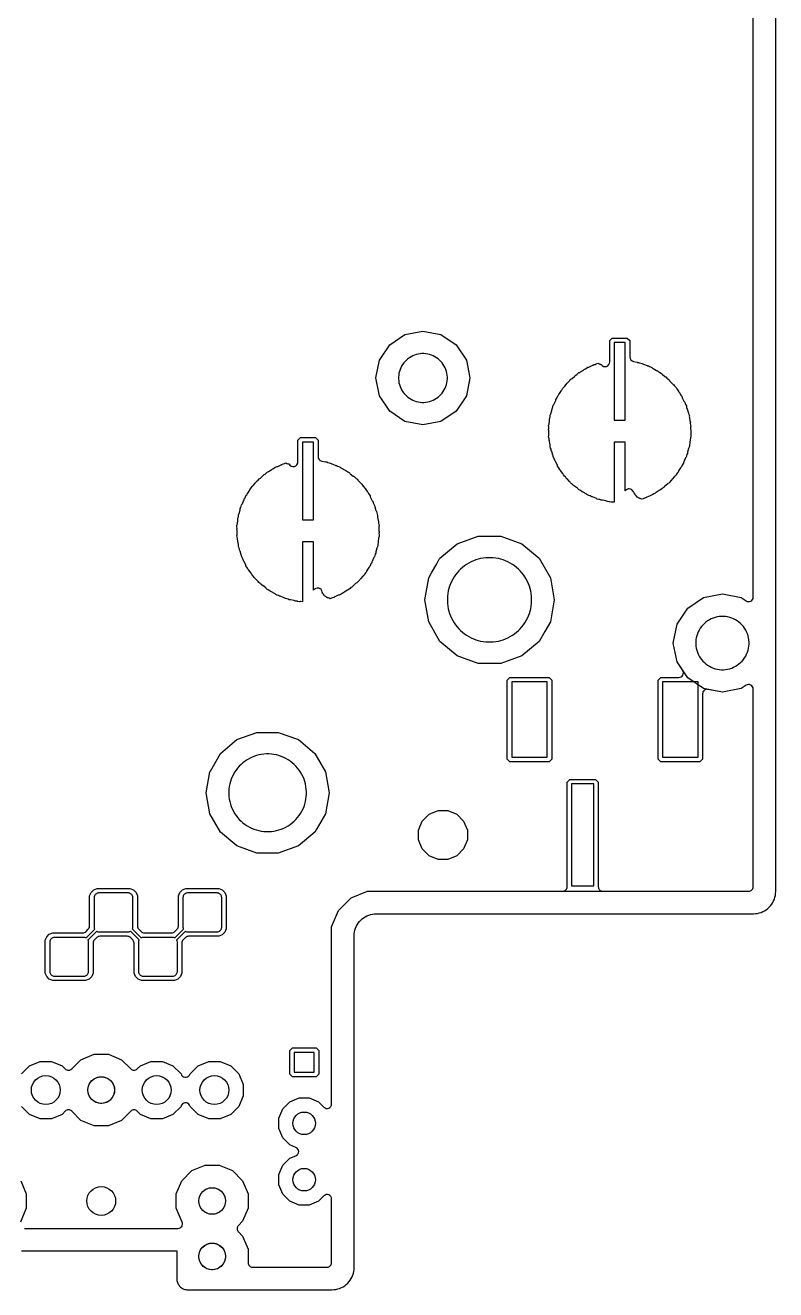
# Model space of a CAD drawing. Header units: millimetres. Extents: x -2 to 70, y 0 to 114.
# Drawn here: x 35.7 to 69.5, y 0 to 57 of the extents above; entities that cross this region are included whole.
import ezdxf

# ---------------------------------------------------------------- set-up
doc = ezdxf.new("R2010")
doc.units = ezdxf.units.MM

msp = doc.modelspace()

# ---------------------------------------------------------------- linework, layer by layer
at = {"layer": '16_copper'}
for points in [[(35.642, 2.766), (42.558, 2.766, 0.534025), (42.745, 3.047), (42.484, 3.679), (42.484, 4.321), (42.73, 4.915), (43.185, 5.37), (43.779, 5.616), (44.421, 5.616), (45.015, 5.37), (45.47, 4.915), (45.716, 4.321), (45.716, 3.679), (45.47, 3.085), (45.279, 2.894, 0.414214), (45.279, 2.606), (45.47, 2.415), (45.716, 1.821), (45.716, 1.219, 0.414214), (45.919, 1.016), (49.281, 1.016, 0.414214), (49.484, 1.219), (49.484, 4.087, 0.668179), (49.137, 4.231), (48.897, 3.991), (48.477, 3.817), (48.023, 3.817), (47.603, 3.991), (47.281, 4.313), (47.107, 4.733), (47.107, 5.187), (47.281, 5.607), (47.603, 5.929), (47.876, 6.042, 0.66818), (47.876, 6.418), (47.603, 6.531), (47.281, 6.853), (47.107, 7.273), (47.107, 7.727), (47.281, 8.147), (47.603, 8.469), (48.023, 8.643), (48.477, 8.643), (48.897, 8.469), (49.137, 8.229, 0.668179), (49.484, 8.373), (49.484, 16.351), (49.791, 17.092), (50.358, 17.659), (51.099, 17.966), (59.894, 17.966, 0.414214), (60.097, 18.169), (60.097, 22.884), (60.216, 23.003), (61.384, 23.003), (61.503, 22.884), (61.503, 18.169, 0.414214), (61.706, 17.966), (68.281, 17.966, 0.414214), (68.484, 18.169), (68.484, 27.079, 0.599381), (68.168, 27.248), (67.948, 27.102), (67.1, 26.933), (66.446, 27.063, 0.472966), (66.203, 26.864), (66.203, 23.916), (66.084, 23.797), (64.316, 23.797), (64.197, 23.916), (64.197, 27.484), (64.316, 27.603), (65.138, 27.603, 0.599381), (65.307, 27.919), (65.052, 28.302), (64.883, 29.15), (65.052, 29.998), (65.532, 30.718), (66.252, 31.198), (67.1, 31.367), (67.948, 31.198), (68.168, 31.052, 0.599381), (68.484, 31.221), (68.484, 61.411, 0.472966)], [(35.502, 9.734), (35.866, 10.098), (36.342, 10.295), (36.858, 10.295), (37.334, 10.098), (37.48, 9.952, 0.414217), (37.767, 9.952), (38.185, 10.37), (38.779, 10.616), (39.421, 10.616), (40.015, 10.37), (40.433, 9.952, 0.414217), (40.72, 9.952), (40.866, 10.098), (41.342, 10.295), (41.858, 10.295), (42.334, 10.098), (42.698, 9.734, 0.675422), (43.073, 9.671), (43.077, 9.679, 0.066371), (43.102, 9.734), (43.466, 10.098), (43.942, 10.295), (44.458, 10.295), (44.934, 10.098), (45.298, 9.734), (45.495, 9.258), (45.495, 8.742), (45.298, 8.266), (44.934, 7.902), (44.458, 7.705), (43.942, 7.705), (43.466, 7.902), (43.102, 8.266, 0.675432), (42.727, 8.329), (42.723, 8.321, 0.066348), (42.698, 8.266), (42.334, 7.902), (41.858, 7.705), (41.342, 7.705), (40.866, 7.902), (40.72, 8.048, 0.414217), (40.433, 8.048), (40.015, 7.63), (39.421, 7.384), (38.779, 7.384), (38.185, 7.63), (37.767, 8.048, 0.414217), (37.48, 8.048), (37.334, 7.902), (36.858, 7.705), (36.342, 7.705), (35.866, 7.902), (35.502, 8.266, 0.675422)], [(35.47, 4.915), (35.716, 4.321), (35.716, 3.679), (35.455, 3.047, 0.535149)]]:
    msp.add_lwpolyline(points, format="xyb", dxfattribs=at)
for points in [[(52.79, 39.144), (52.103, 39.603), (51.644, 40.29), (51.483, 41.1), (51.644, 41.91), (52.103, 42.597), (52.79, 43.056), (53.6, 43.217), (54.41, 43.056), (55.097, 42.597), (55.556, 41.91), (55.717, 41.1), (55.556, 40.29), (55.097, 39.603), (54.41, 39.144), (53.6, 38.983)], [(57.516, 23.797), (57.397, 23.916), (57.397, 27.484), (57.516, 27.603), (59.284, 27.603), (59.403, 27.484), (59.403, 23.916), (59.284, 23.797)], [(59.2, 27.4), (57.6, 27.4), (57.6, 24), (59.2, 24)], [(66, 27.4), (64.4, 27.4), (64.4, 24), (66, 24)], [(61.3, 22.8), (60.3, 22.8), (60.3, 18.2), (61.3, 18.2)], [(54.281, 19.397), (53.875, 19.565), (53.565, 19.875), (53.397, 20.281), (53.397, 20.719), (53.565, 21.125), (53.875, 21.435), (54.281, 21.603), (54.719, 21.603), (55.125, 21.435), (55.435, 21.125), (55.603, 20.719), (55.603, 20.281), (55.435, 19.875), (55.125, 19.565), (54.719, 19.397)], [(47.716, 9.597), (47.597, 9.716), (47.597, 10.784), (47.716, 10.903), (48.784, 10.903), (48.903, 10.784), (48.903, 9.716), (48.784, 9.597)], [(48.7, 10.7), (47.8, 10.7), (47.8, 9.8), (48.7, 9.8)]]:
    msp.add_lwpolyline(points, close=True, dxfattribs=at)
for points in [[(56.093, 28.226), (55.141, 28.573), (54.365, 29.224), (53.858, 30.102), (53.682, 31.1), (53.858, 32.098), (53.985, 32.318), (53.985, 32.318), (53.985, 32.318), (54.22, 32.724), (54.22, 32.724), (54.22, 32.724), (54.337, 32.927, 0.062254), (54.365, 32.976), (55.141, 33.627), (56.093, 33.974), (57.107, 33.974), (58.059, 33.627), (58.835, 32.976), (59.342, 32.098), (59.518, 31.1), (59.342, 30.102), (59.095, 29.674), (59.095, 29.674), (59.095, 29.674), (58.835, 29.224), (58.059, 28.573), (57.107, 28.226)], [(46.119, 19.674), (45.216, 20.003), (44.48, 20.621), (43.999, 21.453), (43.832, 22.4), (43.999, 23.347, 0.040229), (44.017, 23.377), (44.48, 24.179), (45.216, 24.797), (46.119, 25.126), (47.081, 25.126), (47.984, 24.797), (48.72, 24.179), (49.201, 23.347), (49.368, 22.4), (49.201, 21.453), (48.785, 20.733), (48.785, 20.733), (48.785, 20.733), (48.72, 20.621), (47.984, 20.003), (47.081, 19.674)]]:
    msp.add_lwpolyline(points, format="xyb", close=True, dxfattribs=at)
at = {"layer": '1_copper'}
for points in [[(35.642, 2.766), (42.558, 2.766, 0.534025), (42.745, 3.047), (42.484, 3.679), (42.484, 4.321), (42.73, 4.915), (43.185, 5.37), (43.779, 5.616), (44.421, 5.616), (45.015, 5.37), (45.47, 4.915), (45.716, 4.321), (45.716, 3.679), (45.47, 3.085), (45.279, 2.894, 0.414214), (45.279, 2.606), (45.47, 2.415), (45.716, 1.821), (45.716, 1.219, 0.414214), (45.919, 1.016), (49.281, 1.016, 0.414214), (49.484, 1.219), (49.484, 4.087, 0.668179), (49.137, 4.231), (48.897, 3.991), (48.477, 3.817), (48.023, 3.817), (47.603, 3.991), (47.281, 4.313), (47.107, 4.733), (47.107, 5.187), (47.281, 5.607), (47.603, 5.929), (47.876, 6.042, 0.66818), (47.876, 6.418), (47.603, 6.531), (47.281, 6.853), (47.107, 7.273), (47.107, 7.727), (47.281, 8.147), (47.603, 8.469), (48.023, 8.643), (48.477, 8.643), (48.897, 8.469), (49.137, 8.229, 0.668179), (49.484, 8.373), (49.484, 16.351), (49.791, 17.092), (50.358, 17.659), (51.099, 17.966), (68.281, 17.966, 0.414214), (68.484, 18.169), (68.484, 27.079, 0.599381), (68.168, 27.248), (67.948, 27.102), (67.1, 26.933), (66.252, 27.102), (65.532, 27.582), (65.052, 28.302), (64.883, 29.15), (65.052, 29.998), (65.532, 30.718), (66.252, 31.198), (67.1, 31.367), (67.948, 31.198), (68.168, 31.052, 0.599381), (68.484, 31.221), (68.484, 61.411, 0.472966)], [(35.502, 9.734), (35.866, 10.098), (36.342, 10.295), (36.858, 10.295), (37.334, 10.098), (37.48, 9.952, 0.414217), (37.767, 9.952), (38.185, 10.37), (38.779, 10.616), (39.421, 10.616), (40.015, 10.37), (40.433, 9.952, 0.414217), (40.72, 9.952), (40.866, 10.098), (41.342, 10.295), (41.858, 10.295), (42.334, 10.098), (42.698, 9.734, 0.675422), (43.073, 9.671), (43.077, 9.679, 0.066371), (43.102, 9.734), (43.466, 10.098), (43.942, 10.295), (44.458, 10.295), (44.934, 10.098), (45.298, 9.734), (45.495, 9.258), (45.495, 8.742), (45.298, 8.266), (44.934, 7.902), (44.458, 7.705), (43.942, 7.705), (43.466, 7.902), (43.102, 8.266, 0.675432), (42.727, 8.329), (42.723, 8.321, 0.066348), (42.698, 8.266), (42.334, 7.902), (41.858, 7.705), (41.342, 7.705), (40.866, 7.902), (40.72, 8.048, 0.414217), (40.433, 8.048), (40.015, 7.63), (39.421, 7.384), (38.779, 7.384), (38.185, 7.63), (37.767, 8.048, 0.414217), (37.48, 8.048), (37.334, 7.902), (36.858, 7.705), (36.342, 7.705), (35.866, 7.902), (35.502, 8.266, 0.675422)], [(35.47, 4.915), (35.716, 4.321), (35.716, 3.679), (35.455, 3.047, 0.535149)]]:
    msp.add_lwpolyline(points, format="xyb", dxfattribs=at)
for points in [[(52.79, 39.144), (52.103, 39.603), (51.644, 40.29), (51.483, 41.1), (51.644, 41.91), (52.103, 42.597), (52.79, 43.056), (53.6, 43.217), (54.41, 43.056), (55.097, 42.597), (55.556, 41.91), (55.717, 41.1), (55.556, 40.29), (55.097, 39.603), (54.41, 39.144), (53.6, 38.983)], [(62.72, 42.7), (62.22, 42.7), (62.22, 39.2), (62.72, 39.2)], [(48.67, 38.21), (48.17, 38.21), (48.17, 34.71), (48.67, 34.71)], [(38.362, 14.14), (38.395, 14.151), (38.426, 14.167), (38.454, 14.187), (38.478, 14.211), (38.498, 14.239), (38.514, 14.27), (38.525, 14.303), (38.53, 14.337), (38.53, 15.683), (38.525, 15.717), (38.514, 15.75), (38.504, 15.769), (38.896, 16.161), (38.915, 16.151), (38.948, 16.14), (38.982, 16.135), (40.328, 16.135), (40.362, 16.14), (40.395, 16.151), (40.414, 16.161), (40.806, 15.769), (40.796, 15.75), (40.785, 15.717), (40.78, 15.683), (40.78, 14.337), (40.785, 14.303), (40.796, 14.27), (40.812, 14.239), (40.832, 14.211), (40.856, 14.187), (40.884, 14.167), (40.915, 14.151), (40.948, 14.14), (40.982, 14.135), (42.328, 14.135), (42.362, 14.14), (42.395, 14.151), (42.426, 14.167), (42.454, 14.187), (42.478, 14.211), (42.498, 14.239), (42.514, 14.27), (42.525, 14.303), (42.53, 14.337), (42.53, 15.683), (42.525, 15.717), (42.514, 15.75), (42.504, 15.769), (42.896, 16.161), (42.915, 16.151), (42.948, 16.14), (42.982, 16.135), (44.328, 16.135), (44.362, 16.14), (44.395, 16.151), (44.426, 16.167), (44.454, 16.187), (44.478, 16.211), (44.498, 16.239), (44.514, 16.27), (44.525, 16.303), (44.53, 16.337), (44.53, 17.683), (44.525, 17.717), (44.514, 17.75), (44.498, 17.781), (44.478, 17.809), (44.454, 17.833), (44.426, 17.853), (44.395, 17.869), (44.362, 17.88), (44.328, 17.885), (42.982, 17.885), (42.948, 17.88), (42.915, 17.869), (42.884, 17.853), (42.856, 17.833), (42.832, 17.809), (42.812, 17.781), (42.796, 17.75), (42.785, 17.717), (42.78, 17.683), (42.78, 16.337), (42.785, 16.303), (42.796, 16.27), (42.806, 16.251), (42.414, 15.859), (42.395, 15.869), (42.362, 15.88), (42.328, 15.885), (40.982, 15.885), (40.948, 15.88), (40.915, 15.869), (40.896, 15.859), (40.504, 16.251), (40.514, 16.27), (40.525, 16.303), (40.53, 16.337), (40.53, 17.683), (40.525, 17.717), (40.514, 17.75), (40.498, 17.781), (40.478, 17.809), (40.454, 17.833), (40.426, 17.853), (40.395, 17.869), (40.362, 17.88), (40.328, 17.885), (38.982, 17.885), (38.948, 17.88), (38.915, 17.869), (38.884, 17.853), (38.856, 17.833), (38.832, 17.809), (38.812, 17.781), (38.796, 17.75), (38.785, 17.717), (38.78, 17.683), (38.78, 16.337), (38.785, 16.303), (38.796, 16.27), (38.806, 16.251), (38.414, 15.859), (38.395, 15.869), (38.362, 15.88), (38.328, 15.885), (36.982, 15.885), (36.948, 15.88), (36.915, 15.869), (36.884, 15.853), (36.856, 15.833), (36.832, 15.809), (36.812, 15.781), (36.796, 15.75), (36.785, 15.717), (36.78, 15.683), (36.78, 14.337), (36.785, 14.303), (36.796, 14.27), (36.812, 14.239), (36.832, 14.211), (36.856, 14.187), (36.884, 14.167), (36.915, 14.151), (36.948, 14.14), (36.982, 14.135), (38.328, 14.135)]]:
    msp.add_lwpolyline(points, close=True, dxfattribs=at)
for points in [[(62.012, 35.517, 0.036769), (61.983, 35.522), (61.912, 35.527, 0.087726), (61.847, 35.555), (61.687, 35.591, 0.054109), (61.639, 35.596), (61.626, 35.596, 0.128315), (61.522, 35.629), (61.453, 35.645, 0.087739), (61.393, 35.682), (61.24, 35.742, 0.054101), (61.193, 35.753), (61.18, 35.755, 0.128306), (61.082, 35.803), (61.016, 35.829, 0.087729), (60.962, 35.874), (60.82, 35.956, 0.05405), (60.775, 35.974), (60.763, 35.978, 0.128329), (60.673, 36.04), (60.611, 36.075, 0.087742), (60.564, 36.128), (60.436, 36.229, 0.054098), (60.394, 36.254), (60.382, 36.259, 0.128325), (60.302, 36.334), (60.247, 36.377, 0.087738), (60.208, 36.437), (60.095, 36.556, 0.054086), (60.058, 36.586), (60.047, 36.594, 0.128332), (59.979, 36.679), (59.93, 36.73, 0.087729), (59.901, 36.794), (59.807, 36.929, 0.054063), (59.774, 36.964), (59.764, 36.973, 0.12831), (59.709, 37.067), (59.669, 37.125, 0.087733), (59.649, 37.193), (59.576, 37.34, 0.054118), (59.548, 37.38), (59.54, 37.39, 0.128319), (59.5, 37.491), (59.468, 37.555, 0.087735), (59.458, 37.625), (59.407, 37.781, 0.05409), (59.386, 37.824), (59.38, 37.835, 0.128327), (59.355, 37.942), (59.332, 38.009, 0.087725), (59.333, 38.08), (59.305, 38.241, 0.054113), (59.291, 38.287), (59.286, 38.299, 0.128312), (59.277, 38.408), (59.265, 38.478, 0.087727), (59.276, 38.548), (59.272, 38.712, 0.054112), (59.264, 38.76), (59.261, 38.772, 0.128317), (59.268, 38.881), (59.266, 38.952, 0.087731), (59.288, 39.019), (59.308, 39.182, 0.05411), (59.307, 39.23), (59.306, 39.243, 0.128331), (59.329, 39.35), (59.338, 39.42, 0.087724), (59.368, 39.484), (59.412, 39.642, 0.05411), (59.419, 39.69), (59.419, 39.703, 0.12833), (59.458, 39.805), (59.476, 39.873, 0.087728), (59.516, 39.932), (59.583, 40.082, 0.054092), (59.596, 40.128), (59.599, 40.141, 0.128329), (59.652, 40.236), (59.68, 40.301, 0.087736), (59.728, 40.353), (59.816, 40.492, 0.054097), (59.836, 40.536), (59.841, 40.548, 0.128321), (59.907, 40.635), (59.945, 40.694, 0.087735), (59.999, 40.739), (60.107, 40.863, 0.054069), (60.133, 40.904), (60.139, 40.915, 0.128326), (60.217, 40.991), (60.264, 41.045, 0.087728), (60.324, 41.081), (60.449, 41.188, 0.054091), (60.481, 41.224), (60.488, 41.235, 0.128326), (60.577, 41.299), (60.63, 41.345, 0.087727), (60.696, 41.371), (60.834, 41.459, 0.054088), (60.871, 41.49), (60.881, 41.5, 0.128306), (60.977, 41.55), (61.037, 41.588, 0.087732), (61.106, 41.605), (61.255, 41.671, 0.054686), (61.297, 41.696), (61.307, 41.704, 0.127763), (61.41, 41.739), (61.476, 41.769, 0.09981), (61.552, 41.734), (61.565, 41.728, 0.020813), (61.586, 41.723), (61.599, 41.719, 0.015173), (61.616, 41.714), (61.626, 41.706, 0.741868), (62.017, 41.831), (62.017, 42.784), (62.136, 42.903), (62.804, 42.903), (62.923, 42.784), (62.923, 42.057, 0.367854), (63.093, 41.845), (63.253, 41.809, 0.054109), (63.301, 41.804), (63.314, 41.804, 0.128318), (63.418, 41.771), (63.487, 41.755, 0.087739), (63.547, 41.718), (63.7, 41.658, 0.054101), (63.747, 41.647), (63.76, 41.645, 0.128306), (63.858, 41.597), (63.924, 41.571, 0.087734), (63.978, 41.526), (64.12, 41.444, 0.05406), (64.165, 41.426), (64.177, 41.422, 0.128319), (64.267, 41.36), (64.329, 41.325, 0.08773), (64.376, 41.272), (64.504, 41.171, 0.054087), (64.546, 41.146), (64.558, 41.141, 0.128325), (64.638, 41.066), (64.693, 41.023, 0.087738), (64.732, 40.963), (64.845, 40.844, 0.054086), (64.882, 40.814), (64.893, 40.806, 0.128332), (64.961, 40.721), (65.01, 40.67, 0.08772), (65.039, 40.606), (65.133, 40.471, 0.054093), (65.166, 40.436), (65.176, 40.427, 0.128307), (65.231, 40.333), (65.271, 40.275, 0.087729), (65.291, 40.207), (65.364, 40.06, 0.054126), (65.392, 40.02), (65.4, 40.01, 0.128302), (65.44, 39.909), (65.472, 39.845, 0.087742), (65.482, 39.775), (65.533, 39.619, 0.054104), (65.554, 39.576), (65.56, 39.565, 0.128327), (65.585, 39.458), (65.608, 39.391, 0.087725), (65.607, 39.32), (65.635, 39.159, 0.054113), (65.649, 39.113), (65.654, 39.101, 0.128321), (65.663, 38.992), (65.675, 38.922, 0.087732), (65.664, 38.852), (65.668, 38.688, 0.054098), (65.676, 38.641), (65.679, 38.628, 0.128317), (65.672, 38.519), (65.674, 38.448, 0.087731), (65.652, 38.381), (65.632, 38.218, 0.05411), (65.633, 38.17), (65.634, 38.157, 0.128331), (65.611, 38.05), (65.602, 37.98, 0.08774), (65.572, 37.916), (65.528, 37.758, 0.054104), (65.521, 37.71), (65.52, 37.697, 0.128332), (65.482, 37.595), (65.464, 37.527, 0.087728), (65.424, 37.468), (65.357, 37.318, 0.054092), (65.344, 37.272), (65.341, 37.259, 0.128329), (65.288, 37.164), (65.26, 37.099, 0.08772), (65.212, 37.047), (65.124, 36.908, 0.054126), (65.104, 36.864), (65.099, 36.852, 0.128321), (65.033, 36.765), (64.995, 36.706, 0.087735), (64.941, 36.661), (64.833, 36.537, 0.054069), (64.807, 36.496), (64.801, 36.485, 0.128322), (64.723, 36.409), (64.676, 36.355, 0.087732), (64.616, 36.319), (64.491, 36.212, 0.054091), (64.459, 36.176), (64.452, 36.165, 0.128326), (64.363, 36.101), (64.31, 36.055, 0.087731), (64.244, 36.029), (64.106, 35.941, 0.054137), (64.068, 35.91), (64.059, 35.9, 0.128325), (63.963, 35.85), (63.903, 35.812, 0.087732), (63.834, 35.795), (63.685, 35.729, 0.054686), (63.643, 35.704), (63.633, 35.696, 0.127763), (63.53, 35.66), (63.464, 35.631, 0.09981), (63.388, 35.666), (63.375, 35.672, 0.020813), (63.354, 35.677), (63.341, 35.681, 0.057904), (63.293, 35.706), (63.285, 35.713, 0.027766), (63.266, 35.73), (63.258, 35.735, 0.102979), (63.198, 35.803), (63.191, 35.81, 0.023173), (63.175, 35.826), (63.167, 35.833, 0.102366), (63.125, 35.91), (63.121, 35.918, 0.008591), (63.117, 35.925), (63.115, 35.927, 0.002753), (63.114, 35.929), (63.107, 35.938, 0.06611), (63.073, 35.988), (63.066, 36, 0.560211), (62.72, 36.012), (62.72, 38.2), (62.22, 38.2), (62.22, 35.503), (62.152, 35.508, 0.054096), (62.103, 35.506), (62.09, 35.504), (62.086, 35.502), (62.081, 35.501), (62.081, 35.501)], [(47.962, 31.027, 0.036758), (47.933, 31.032), (47.862, 31.037, 0.087731), (47.797, 31.065), (47.637, 31.101, 0.054109), (47.589, 31.106), (47.576, 31.106, 0.128318), (47.472, 31.139), (47.403, 31.155, 0.087731), (47.343, 31.192), (47.19, 31.252, 0.05411), (47.143, 31.263), (47.13, 31.265, 0.128325), (47.032, 31.313), (46.966, 31.339, 0.087734), (46.912, 31.384), (46.77, 31.466, 0.05406), (46.725, 31.484), (46.713, 31.488, 0.128319), (46.623, 31.55), (46.561, 31.585, 0.08773), (46.514, 31.638), (46.386, 31.739, 0.054087), (46.344, 31.764), (46.332, 31.769, 0.128325), (46.252, 31.844), (46.197, 31.887, 0.087738), (46.158, 31.947), (46.045, 32.066, 0.054086), (46.008, 32.096), (45.997, 32.104, 0.128332), (45.929, 32.189), (45.88, 32.24, 0.087729), (45.851, 32.304), (45.757, 32.439, 0.054063), (45.724, 32.474), (45.714, 32.483, 0.12831), (45.659, 32.577), (45.619, 32.635, 0.087733), (45.599, 32.703), (45.526, 32.85, 0.054118), (45.498, 32.89), (45.49, 32.9, 0.128319), (45.45, 33.001), (45.418, 33.065, 0.087735), (45.408, 33.135), (45.357, 33.291, 0.05409), (45.336, 33.334), (45.33, 33.345, 0.128327), (45.305, 33.452), (45.282, 33.519, 0.087725), (45.283, 33.59), (45.255, 33.751, 0.054113), (45.241, 33.797), (45.236, 33.809, 0.128321), (45.227, 33.918), (45.215, 33.988, 0.087732), (45.226, 34.058), (45.222, 34.222, 0.054098), (45.214, 34.269), (45.211, 34.282, 0.128317), (45.218, 34.391), (45.216, 34.462, 0.087731), (45.238, 34.529), (45.258, 34.692, 0.05411), (45.257, 34.74), (45.256, 34.753, 0.128331), (45.279, 34.86), (45.288, 34.93, 0.08774), (45.318, 34.994), (45.362, 35.152, 0.054079), (45.369, 35.2), (45.369, 35.213, 0.12833), (45.408, 35.315), (45.426, 35.383, 0.087728), (45.466, 35.442), (45.533, 35.592, 0.054092), (45.546, 35.638), (45.549, 35.651, 0.128329), (45.602, 35.746), (45.63, 35.811, 0.087736), (45.678, 35.863), (45.766, 36.002, 0.054097), (45.786, 36.046), (45.791, 36.058, 0.128321), (45.857, 36.145), (45.895, 36.204, 0.087735), (45.949, 36.249), (46.057, 36.373, 0.054088), (46.083, 36.414), (46.089, 36.425, 0.12831), (46.167, 36.501), (46.214, 36.555, 0.087734), (46.274, 36.591), (46.399, 36.698, 0.054081), (46.431, 36.734), (46.438, 36.745, 0.128326), (46.527, 36.809), (46.58, 36.855, 0.087727), (46.646, 36.881), (46.784, 36.969, 0.054088), (46.821, 37), (46.831, 37.01, 0.128306), (46.927, 37.06), (46.987, 37.098, 0.087732), (47.056, 37.115), (47.208, 37.182, 0.052719), (47.248, 37.207), (47.258, 37.214, 0.129576), (47.362, 37.251), (47.424, 37.278, 0.11412), (47.514, 37.237), (47.529, 37.23, 0.002666), (47.532, 37.229), (47.548, 37.225), (47.563, 37.221, 0.783885), (47.967, 37.326), (47.967, 38.294), (48.086, 38.413), (48.754, 38.413), (48.873, 38.294), (48.873, 37.567, 0.367854), (49.043, 37.355), (49.203, 37.319, 0.054109), (49.251, 37.314), (49.264, 37.314, 0.128318), (49.368, 37.281), (49.437, 37.265, 0.087731), (49.497, 37.228), (49.65, 37.168, 0.05411), (49.697, 37.157), (49.71, 37.155, 0.128317), (49.808, 37.107), (49.874, 37.081, 0.087742), (49.928, 37.036), (50.07, 36.954, 0.05406), (50.115, 36.936), (50.127, 36.932, 0.128319), (50.217, 36.87), (50.279, 36.835, 0.08773), (50.326, 36.782), (50.454, 36.681, 0.054087), (50.496, 36.656), (50.508, 36.651, 0.128325), (50.588, 36.576), (50.643, 36.532, 0.087738), (50.682, 36.473), (50.795, 36.354, 0.054086), (50.832, 36.324), (50.843, 36.316, 0.128332), (50.911, 36.231), (50.96, 36.18, 0.087729), (50.989, 36.116), (51.083, 35.981, 0.054063), (51.116, 35.946), (51.126, 35.937, 0.12831), (51.181, 35.843), (51.221, 35.785, 0.087733), (51.241, 35.717), (51.314, 35.57, 0.054118), (51.342, 35.53), (51.35, 35.52, 0.128319), (51.39, 35.419), (51.422, 35.355, 0.087735), (51.432, 35.285), (51.483, 35.129, 0.05409), (51.504, 35.086), (51.51, 35.075, 0.128327), (51.535, 34.968), (51.558, 34.901, 0.087725), (51.557, 34.83), (51.585, 34.669, 0.054113), (51.599, 34.623), (51.604, 34.611, 0.128312), (51.613, 34.502), (51.625, 34.432, 0.087727), (51.614, 34.362), (51.618, 34.198, 0.054112), (51.626, 34.15), (51.629, 34.138, 0.128317), (51.622, 34.029), (51.624, 33.958, 0.087731), (51.602, 33.891), (51.582, 33.728, 0.05411), (51.583, 33.68), (51.584, 33.667, 0.128331), (51.561, 33.56), (51.552, 33.49, 0.08774), (51.522, 33.426), (51.478, 33.268, 0.054104), (51.471, 33.22), (51.471, 33.207, 0.12833), (51.432, 33.105), (51.414, 33.037, 0.087728), (51.374, 32.978), (51.307, 32.828, 0.054092), (51.294, 32.782), (51.291, 32.769, 0.128329), (51.238, 32.674), (51.21, 32.609, 0.087736), (51.162, 32.557), (51.074, 32.418, 0.054097), (51.054, 32.374), (51.049, 32.362, 0.128321), (50.983, 32.275), (50.945, 32.216, 0.087735), (50.891, 32.171), (50.783, 32.047, 0.054069), (50.757, 32.006), (50.751, 31.995, 0.128326), (50.673, 31.919), (50.626, 31.865, 0.087734), (50.566, 31.829), (50.441, 31.722, 0.054089), (50.409, 31.686), (50.402, 31.675, 0.128326), (50.313, 31.611), (50.26, 31.565, 0.087727), (50.194, 31.539), (50.056, 31.451, 0.054088), (50.019, 31.42), (50.009, 31.41, 0.128306), (49.913, 31.36), (49.853, 31.322, 0.087732), (49.784, 31.305), (49.632, 31.238, 0.052719), (49.592, 31.213), (49.582, 31.206, 0.129576), (49.478, 31.169), (49.416, 31.142, 0.114017), (49.326, 31.183), (49.311, 31.19, 0.002666), (49.308, 31.191), (49.292, 31.195, 0.015176), (49.274, 31.2), (49.263, 31.201, 0.081717), (49.211, 31.25), (49.204, 31.255), (49.194, 31.261), (49.166, 31.277), (49.161, 31.279, 0.097229), (49.115, 31.351), (49.108, 31.358), (49.082, 31.385), (49.078, 31.388, 0.04651), (49.068, 31.429), (49.064, 31.439, 0.714617), (48.67, 31.534), (48.67, 33.71), (48.17, 33.71), (48.17, 31.013), (48.102, 31.018, 0.054096), (48.053, 31.016), (48.04, 31.014), (48.036, 31.012), (48.031, 31.011), (48.031, 31.011)], [(56.093, 28.226), (55.141, 28.573), (54.365, 29.224), (53.858, 30.102), (53.682, 31.1), (53.858, 32.098), (53.985, 32.318), (53.985, 32.318), (53.985, 32.318), (54.22, 32.724), (54.22, 32.724), (54.22, 32.724), (54.337, 32.927, 0.062254), (54.365, 32.976), (55.141, 33.627), (56.093, 33.974), (57.107, 33.974), (58.059, 33.627), (58.835, 32.976), (59.342, 32.098), (59.518, 31.1), (59.342, 30.102), (59.095, 29.674), (59.095, 29.674), (59.095, 29.674), (58.835, 29.224), (58.059, 28.573), (57.107, 28.226)], [(46.119, 19.674), (45.216, 20.003), (44.48, 20.621), (43.999, 21.453), (43.832, 22.4), (43.999, 23.347, 0.040229), (44.017, 23.377), (44.48, 24.179), (45.216, 24.797), (46.119, 25.126), (47.081, 25.126), (47.984, 24.797), (48.72, 24.179), (49.201, 23.347), (49.368, 22.4), (49.201, 21.453), (48.785, 20.733), (48.785, 20.733), (48.785, 20.733), (48.72, 20.621), (47.984, 20.003), (47.081, 19.674)], [(36.915, 13.932), (36.76, 13.996), (36.641, 14.115), (36.577, 14.27), (36.577, 15.75), (36.641, 15.905), (36.76, 16.024), (36.915, 16.088), (38.272, 16.088, 0.198912), (38.416, 16.148), (38.517, 16.249, 0.198912), (38.577, 16.393), (38.577, 17.75), (38.641, 17.905), (38.76, 18.024), (38.915, 18.088), (40.395, 18.088), (40.55, 18.024), (40.669, 17.905), (40.733, 17.75), (40.733, 16.393, 0.198912), (40.793, 16.249), (40.894, 16.148, 0.198912), (41.038, 16.088), (42.272, 16.088, 0.198912), (42.416, 16.148), (42.517, 16.249, 0.198912), (42.577, 16.393), (42.577, 17.75), (42.641, 17.905), (42.76, 18.024), (42.915, 18.088), (44.395, 18.088), (44.55, 18.024), (44.669, 17.905), (44.733, 17.75), (44.733, 16.27), (44.669, 16.115), (44.55, 15.996), (44.395, 15.932), (43.038, 15.932, 0.198912), (42.894, 15.872), (42.793, 15.771, 0.198912), (42.733, 15.627), (42.733, 14.27), (42.669, 14.115), (42.55, 13.996), (42.395, 13.932), (40.915, 13.932), (40.76, 13.996), (40.641, 14.115), (40.577, 14.27), (40.577, 15.627, 0.198912), (40.517, 15.771), (40.416, 15.872, 0.198912), (40.272, 15.932), (39.038, 15.932, 0.198912), (38.894, 15.872), (38.793, 15.771, 0.198912), (38.733, 15.627), (38.733, 14.27), (38.669, 14.115), (38.55, 13.996), (38.395, 13.932)]]:
    msp.add_lwpolyline(points, format="xyb", close=True, dxfattribs=at)
at = {"layer": 'drills_NPTH'}
for centre in [(39.1, 9), (44.1, 4), (44.1, 1.5)]:
    msp.add_circle(centre, 0.6, dxfattribs=at)
at = {"layer": 'drills_PTH'}
for centre, radius in [((36.6, 9), 0.65), ((41.6, 9), 0.65), ((44.2, 9), 0.65), ((48.25, 7.5), 0.508), ((48.25, 4.96), 0.508), ((39.1, 4), 0.65)]:
    msp.add_circle(centre, radius, dxfattribs=at)
at = {"layer": 'holes'}
for points in [[(54.7, 41.057), (54.7, 41.143), (54.693, 41.229), (54.68, 41.315), (54.66, 41.399), (54.633, 41.481), (54.6, 41.561), (54.56, 41.638), (54.515, 41.712), (54.465, 41.782), (54.408, 41.847), (54.347, 41.908), (54.282, 41.965), (54.212, 42.015), (54.138, 42.06), (54.061, 42.1), (53.981, 42.133), (53.899, 42.16), (53.815, 42.18), (53.729, 42.193), (53.643, 42.2), (53.557, 42.2), (53.471, 42.193), (53.385, 42.18), (53.301, 42.16), (53.219, 42.133), (53.139, 42.1), (53.062, 42.06), (52.988, 42.015), (52.918, 41.965), (52.853, 41.908), (52.792, 41.847), (52.735, 41.782), (52.685, 41.712), (52.64, 41.638), (52.6, 41.561), (52.567, 41.481), (52.54, 41.399), (52.52, 41.315), (52.507, 41.229), (52.5, 41.143), (52.5, 41.057), (52.507, 40.971), (52.52, 40.885), (52.54, 40.801), (52.567, 40.719), (52.6, 40.639), (52.64, 40.562), (52.685, 40.488), (52.735, 40.418), (52.792, 40.353), (52.853, 40.292), (52.918, 40.235), (52.988, 40.185), (53.062, 40.14), (53.139, 40.1), (53.219, 40.067), (53.301, 40.04), (53.385, 40.02), (53.471, 40.007), (53.557, 40), (53.643, 40), (53.729, 40.007), (53.815, 40.02), (53.899, 40.04), (53.981, 40.067), (54.061, 40.1), (54.138, 40.14), (54.212, 40.185), (54.282, 40.235), (54.347, 40.292), (54.408, 40.353), (54.465, 40.418), (54.515, 40.488), (54.56, 40.562), (54.6, 40.639), (54.633, 40.719), (54.66, 40.801), (54.68, 40.885), (54.693, 40.971), (54.7, 41.057)], [(58.5, 31.043), (58.5, 31.157), (58.493, 31.272), (58.479, 31.386), (58.459, 31.499), (58.431, 31.61), (58.397, 31.72), (58.356, 31.827), (58.309, 31.932), (58.256, 32.034), (58.196, 32.132), (58.131, 32.227), (58.06, 32.317), (57.984, 32.403), (57.903, 32.484), (57.817, 32.56), (57.727, 32.631), (57.632, 32.696), (57.534, 32.756), (57.432, 32.809), (57.327, 32.856), (57.22, 32.897), (57.11, 32.931), (56.999, 32.959), (56.886, 32.979), (56.772, 32.993), (56.657, 33), (56.543, 33), (56.428, 32.993), (56.314, 32.979), (56.201, 32.959), (56.09, 32.931), (55.98, 32.897), (55.873, 32.856), (55.768, 32.809), (55.666, 32.756), (55.568, 32.696), (55.473, 32.631), (55.383, 32.56), (55.297, 32.484), (55.216, 32.403), (55.14, 32.317), (55.069, 32.227), (55.004, 32.132), (54.944, 32.034), (54.891, 31.932), (54.844, 31.827), (54.803, 31.72), (54.769, 31.61), (54.741, 31.499), (54.721, 31.386), (54.707, 31.272), (54.7, 31.157), (54.7, 31.043), (54.707, 30.928), (54.721, 30.814), (54.741, 30.701), (54.769, 30.59), (54.803, 30.48), (54.844, 30.373), (54.891, 30.268), (54.944, 30.166), (55.004, 30.068), (55.069, 29.973), (55.14, 29.883), (55.216, 29.797), (55.297, 29.716), (55.383, 29.64), (55.473, 29.569), (55.568, 29.504), (55.666, 29.444), (55.768, 29.391), (55.873, 29.344), (55.98, 29.303), (56.09, 29.269), (56.201, 29.241), (56.314, 29.221), (56.428, 29.207), (56.543, 29.2), (56.657, 29.2), (56.772, 29.207), (56.886, 29.221), (56.999, 29.241), (57.11, 29.269), (57.22, 29.303), (57.327, 29.344), (57.432, 29.391), (57.534, 29.444), (57.632, 29.504), (57.727, 29.569), (57.817, 29.64), (57.903, 29.716), (57.984, 29.797), (58.06, 29.883), (58.131, 29.973), (58.196, 30.068), (58.256, 30.166), (58.309, 30.268), (58.356, 30.373), (58.397, 30.48), (58.431, 30.59), (58.459, 30.701), (58.479, 30.814), (58.493, 30.928), (58.5, 31.043)], [(68.3, 29.103), (68.3, 29.197), (68.293, 29.291), (68.278, 29.384), (68.256, 29.476), (68.227, 29.566), (68.191, 29.653), (68.148, 29.737), (68.099, 29.817), (68.043, 29.893), (67.982, 29.965), (67.915, 30.032), (67.843, 30.093), (67.767, 30.149), (67.687, 30.198), (67.603, 30.241), (67.516, 30.277), (67.426, 30.306), (67.334, 30.328), (67.241, 30.343), (67.147, 30.35), (67.053, 30.35), (66.959, 30.343), (66.866, 30.328), (66.774, 30.306), (66.684, 30.277), (66.597, 30.241), (66.513, 30.198), (66.433, 30.149), (66.357, 30.093), (66.285, 30.032), (66.218, 29.965), (66.157, 29.893), (66.101, 29.817), (66.052, 29.737), (66.009, 29.653), (65.973, 29.566), (65.944, 29.476), (65.922, 29.384), (65.907, 29.291), (65.9, 29.197), (65.9, 29.103), (65.907, 29.009), (65.922, 28.916), (65.944, 28.824), (65.973, 28.734), (66.009, 28.647), (66.052, 28.563), (66.101, 28.483), (66.157, 28.407), (66.218, 28.335), (66.285, 28.268), (66.357, 28.207), (66.433, 28.151), (66.513, 28.102), (66.597, 28.059), (66.684, 28.023), (66.774, 27.994), (66.866, 27.972), (66.959, 27.957), (67.053, 27.95), (67.147, 27.95), (67.241, 27.957), (67.334, 27.972), (67.426, 27.994), (67.516, 28.023), (67.603, 28.059), (67.687, 28.102), (67.767, 28.151), (67.843, 28.207), (67.915, 28.268), (67.982, 28.335), (68.043, 28.407), (68.099, 28.483), (68.148, 28.563), (68.191, 28.647), (68.227, 28.734), (68.256, 28.824), (68.278, 28.916), (68.293, 29.009), (68.3, 29.103)], [(48.35, 22.343), (48.35, 22.457), (48.343, 22.572), (48.328, 22.685), (48.305, 22.798), (48.276, 22.908), (48.239, 23.017), (48.195, 23.123), (48.144, 23.225), (48.087, 23.325), (48.023, 23.42), (47.953, 23.511), (47.878, 23.597), (47.797, 23.678), (47.711, 23.753), (47.62, 23.823), (47.525, 23.887), (47.425, 23.944), (47.323, 23.995), (47.217, 24.039), (47.108, 24.076), (46.998, 24.105), (46.885, 24.128), (46.772, 24.143), (46.657, 24.15), (46.543, 24.15), (46.428, 24.143), (46.315, 24.128), (46.202, 24.105), (46.092, 24.076), (45.983, 24.039), (45.877, 23.995), (45.775, 23.944), (45.675, 23.887), (45.58, 23.823), (45.489, 23.753), (45.403, 23.678), (45.322, 23.597), (45.247, 23.511), (45.177, 23.42), (45.113, 23.325), (45.056, 23.225), (45.005, 23.123), (44.961, 23.017), (44.924, 22.908), (44.895, 22.798), (44.872, 22.685), (44.857, 22.572), (44.85, 22.457), (44.85, 22.343), (44.857, 22.228), (44.872, 22.115), (44.895, 22.002), (44.924, 21.892), (44.961, 21.783), (45.005, 21.677), (45.056, 21.575), (45.113, 21.475), (45.177, 21.38), (45.247, 21.289), (45.322, 21.203), (45.403, 21.122), (45.489, 21.047), (45.58, 20.977), (45.675, 20.913), (45.775, 20.856), (45.877, 20.805), (45.983, 20.761), (46.092, 20.724), (46.202, 20.695), (46.315, 20.672), (46.428, 20.657), (46.543, 20.65), (46.657, 20.65), (46.772, 20.657), (46.885, 20.672), (46.998, 20.695), (47.108, 20.724), (47.217, 20.761), (47.323, 20.805), (47.425, 20.856), (47.525, 20.913), (47.62, 20.977), (47.711, 21.047), (47.797, 21.122), (47.878, 21.203), (47.953, 21.289), (48.023, 21.38), (48.087, 21.475), (48.144, 21.575), (48.195, 21.677), (48.239, 21.783), (48.276, 21.892), (48.305, 22.002), (48.328, 22.115), (48.343, 22.228), (48.35, 22.343)], [(39.134, 9.6), (39.201, 9.592), (39.266, 9.577), (39.33, 9.555), (39.391, 9.526), (39.448, 9.49), (39.5, 9.448), (39.548, 9.4), (39.59, 9.348), (39.626, 9.291), (39.655, 9.23), (39.677, 9.166), (39.692, 9.101), (39.7, 9.034), (39.7, 8.966), (39.692, 8.899), (39.677, 8.834), (39.655, 8.77), (39.626, 8.709), (39.59, 8.652), (39.548, 8.6), (39.5, 8.552), (39.448, 8.51), (39.391, 8.474), (39.33, 8.445), (39.266, 8.423), (39.201, 8.408), (39.134, 8.4), (39.066, 8.4), (38.999, 8.408), (38.934, 8.423), (38.87, 8.445), (38.809, 8.474), (38.752, 8.51), (38.7, 8.552), (38.652, 8.6), (38.61, 8.652), (38.574, 8.709), (38.545, 8.77), (38.523, 8.834), (38.508, 8.899), (38.5, 8.966), (38.5, 9.034), (38.508, 9.101), (38.523, 9.166), (38.545, 9.23), (38.574, 9.291), (38.61, 9.348), (38.652, 9.4), (38.7, 9.448), (38.752, 9.49), (38.809, 9.526), (38.87, 9.555), (38.934, 9.577), (38.999, 9.592), (39.066, 9.6), (39.134, 9.6)], [(44.134, 4.6), (44.201, 4.592), (44.266, 4.577), (44.33, 4.555), (44.391, 4.526), (44.448, 4.49), (44.5, 4.448), (44.548, 4.4), (44.59, 4.348), (44.626, 4.291), (44.655, 4.23), (44.677, 4.166), (44.692, 4.101), (44.7, 4.034), (44.7, 3.966), (44.692, 3.899), (44.677, 3.834), (44.655, 3.77), (44.626, 3.709), (44.59, 3.652), (44.548, 3.6), (44.5, 3.552), (44.448, 3.51), (44.391, 3.474), (44.33, 3.445), (44.266, 3.423), (44.201, 3.408), (44.134, 3.4), (44.066, 3.4), (43.999, 3.408), (43.934, 3.423), (43.87, 3.445), (43.809, 3.474), (43.752, 3.51), (43.7, 3.552), (43.652, 3.6), (43.61, 3.652), (43.574, 3.709), (43.545, 3.77), (43.523, 3.834), (43.508, 3.899), (43.5, 3.966), (43.5, 4.034), (43.508, 4.101), (43.523, 4.166), (43.545, 4.23), (43.574, 4.291), (43.61, 4.348), (43.652, 4.4), (43.7, 4.448), (43.752, 4.49), (43.809, 4.526), (43.87, 4.555), (43.934, 4.577), (43.999, 4.592), (44.066, 4.6), (44.134, 4.6)], [(44.134, 2.1), (44.201, 2.092), (44.266, 2.077), (44.33, 2.055), (44.391, 2.026), (44.448, 1.99), (44.5, 1.948), (44.548, 1.9), (44.59, 1.848), (44.626, 1.791), (44.655, 1.73), (44.677, 1.666), (44.692, 1.601), (44.7, 1.534), (44.7, 1.466), (44.692, 1.399), (44.677, 1.334), (44.655, 1.27), (44.626, 1.209), (44.59, 1.152), (44.548, 1.1), (44.5, 1.052), (44.448, 1.01), (44.391, 0.974), (44.33, 0.945), (44.266, 0.923), (44.201, 0.908), (44.134, 0.9), (44.066, 0.9), (43.999, 0.908), (43.934, 0.923), (43.87, 0.945), (43.809, 0.974), (43.752, 1.01), (43.7, 1.052), (43.652, 1.1), (43.61, 1.152), (43.574, 1.209), (43.545, 1.27), (43.523, 1.334), (43.508, 1.399), (43.5, 1.466), (43.5, 1.534), (43.508, 1.601), (43.523, 1.666), (43.545, 1.73), (43.574, 1.791), (43.61, 1.848), (43.652, 1.9), (43.7, 1.948), (43.752, 1.99), (43.809, 2.026), (43.87, 2.055), (43.934, 2.077), (43.999, 2.092), (44.066, 2.1), (44.134, 2.1)]]:
    msp.add_lwpolyline(points, close=True, dxfattribs=at)
at = {"layer": 'outline'}
msp.add_lwpolyline([(35.5, 1.75), (42.5, 1.75), (42.5, 0.5), (42.502, 0.456), (42.508, 0.413), (42.517, 0.371), (42.53, 0.329), (42.547, 0.289), (42.567, 0.25), (42.59, 0.213), (42.617, 0.179), (42.646, 0.146), (42.679, 0.117), (42.713, 0.09), (42.75, 0.067), (42.789, 0.047), (42.829, 0.03), (42.871, 0.017), (42.913, 0.008), (42.956, 0.002), (43, 0), (49.5, 0), (49.587, 0.004), (49.674, 0.015), (49.759, 0.034), (49.842, 0.06), (49.923, 0.094), (50, 0.134), (50.074, 0.181), (50.143, 0.234), (50.207, 0.293), (50.266, 0.357), (50.319, 0.426), (50.366, 0.5), (50.406, 0.577), (50.44, 0.658), (50.466, 0.741), (50.485, 0.826), (50.496, 0.913), (50.5, 1), (50.5, 15.95), (50.504, 16.037), (50.515, 16.124), (50.534, 16.209), (50.56, 16.292), (50.594, 16.373), (50.634, 16.45), (50.681, 16.524), (50.734, 16.593), (50.793, 16.657), (50.857, 16.716), (50.926, 16.769), (51, 16.816), (51.077, 16.856), (51.158, 16.89), (51.241, 16.916), (51.326, 16.935), (51.413, 16.946), (51.5, 16.95), (68.5, 16.95), (68.587, 16.954), (68.674, 16.965), (68.759, 16.984), (68.842, 17.01), (68.923, 17.044), (69, 17.084), (69.074, 17.131), (69.143, 17.184), (69.207, 17.243), (69.266, 17.307), (69.319, 17.376), (69.366, 17.45), (69.406, 17.527), (69.44, 17.608), (69.466, 17.691), (69.485, 17.776), (69.496, 17.863), (69.5, 17.95), (69.5, 81.5)], dxfattribs=at)

doc.saveas('drawing.dxf')
